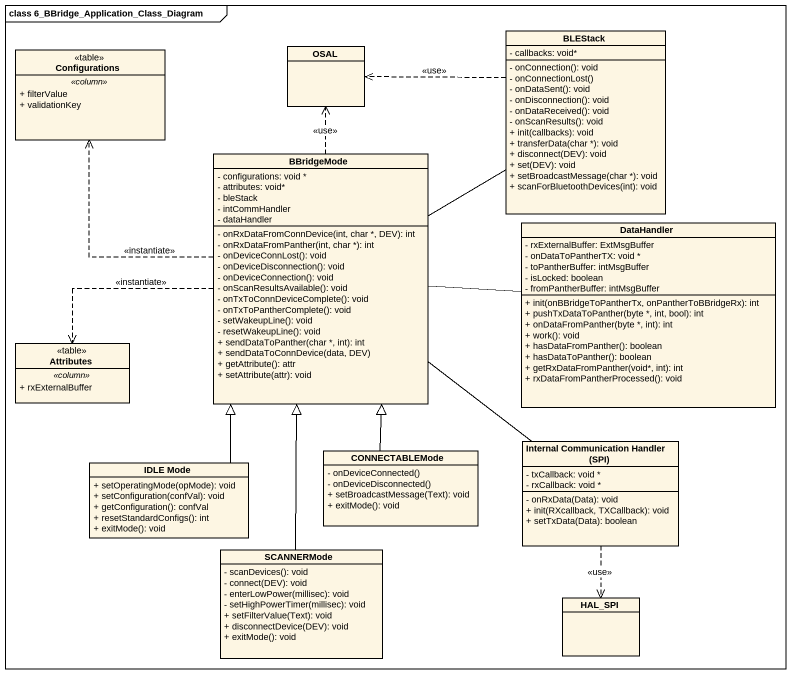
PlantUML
@startuml
mainframe class 6_BBridge_Application_Class_Diagram
hide circle
hide empty members
skinparam classAttributeIconSize 0
class Configurations <<table>> {
  .. <<column>> ..
  + filterValue
  + validationKey
}
class OSAL
class BLEStack {
  - callbacks: void*
  - onConnection(): void
  - onConnectionLost()
  - onDataSent(): void
  - onDisconnection(): void
  - onDataReceived(): void
  - onScanResults(): void
  + init(callbacks): void
  + transferData(char *): void
  + disconnect(DEV): void
  + set(DEV): void
  + setBroadcastMessage(char *): void
  + scanForBluetoothDevices(int): void
}
class BBridgeMode {
  - configurations: void *
  - attributes: void*
  - bleStack
  - intCommHandler
  - dataHandler
  - onRxDataFromConnDevice(int, char *, DEV): int
  - onRxDataFromPanther(int, char *): int
  - onDeviceConnLost(): void
  - onDeviceDisconnection(): void
  - onDeviceConnection(): void
  - onScanResultsAvailable(): void
  - onTxToConnDeviceComplete(): void
  - onTxToPantherComplete(): void
  - setWakeupLine(): void
  - resetWakeupLine(): void
  + sendDataToPanther(char *, int): int
  + sendDataToConnDevice(data, DEV)
  + getAttribute(): attr
  + setAttribute(attr): void
}
class DataHandler {
  - rxExternalBuffer: ExtMsgBuffer
  - onDataToPantherTX: void *
  - toPantherBuffer: intMsgBuffer
  - isLocked: boolean
  - fromPantherBuffer: intMsgBuffer
  + init(onBBridgeToPantherTx, onPantherToBBridgeRx): int
  + pushTxDataToPanther(byte *, int, bool): int
  + onDataFromPanther(byte *, int): int
  + work(): void
  + hasDataFromPanther(): boolean
  + hasDataToPanther(): boolean
  + getRxDataFromPanther(void*, int): int
  + rxDataFromPantherProcessed(): void
}
class Attributes <<table>> {
  .. <<column>> ..
  + rxExternalBuffer
}
class CONNECTABLEMode {
  - onDeviceConnected()
  - onDeviceDisconnected()
  + setBroadcastMessage(Text): void
  + exitMode(): void
}
class "Internal Communication Handler (SPI)" as Internal_Communication {
  - txCallback: void *
  - rxCallback: void *
  - onRxData(Data): void
  + init(RXcallback, TXCallback): void
  + setTxData(Data): boolean
}
class "IDLE Mode" as IDLE_Mode {
  + setOperatingMode(opMode): void
  + setConfiguration(confVal): void
  + getConfiguration(): confVal
  + resetStandardConfigs(): int
  + exitMode(): void
}
class SCANNERMode {
  - scanDevices(): void
  - connect(DEV): void
  - enterLowPower(millisec): void
  - setHighPowerTimer(millisec): void
  + setFilterValue(Text): void
  + disconnectDevice(DEV): void
  + exitMode(): void
}
class HAL_SPI
BLEStack .left.> OSAL : <<use>>
BBridgeMode .up.> Configurations : <<instantiate>>
BBridgeMode .up.> OSAL : <<use>>
BBridgeMode -right- BLEStack
BBridgeMode -right- DataHandler
BBridgeMode .left.> Attributes : <<instantiate>>
BBridgeMode -- Internal_Communication
CONNECTABLEMode -up-|> BBridgeMode
Internal_Communication ..> HAL_SPI : <<use>>
IDLE_Mode -up-|> BBridgeMode
SCANNERMode -up-|> BBridgeMode
@enduml
